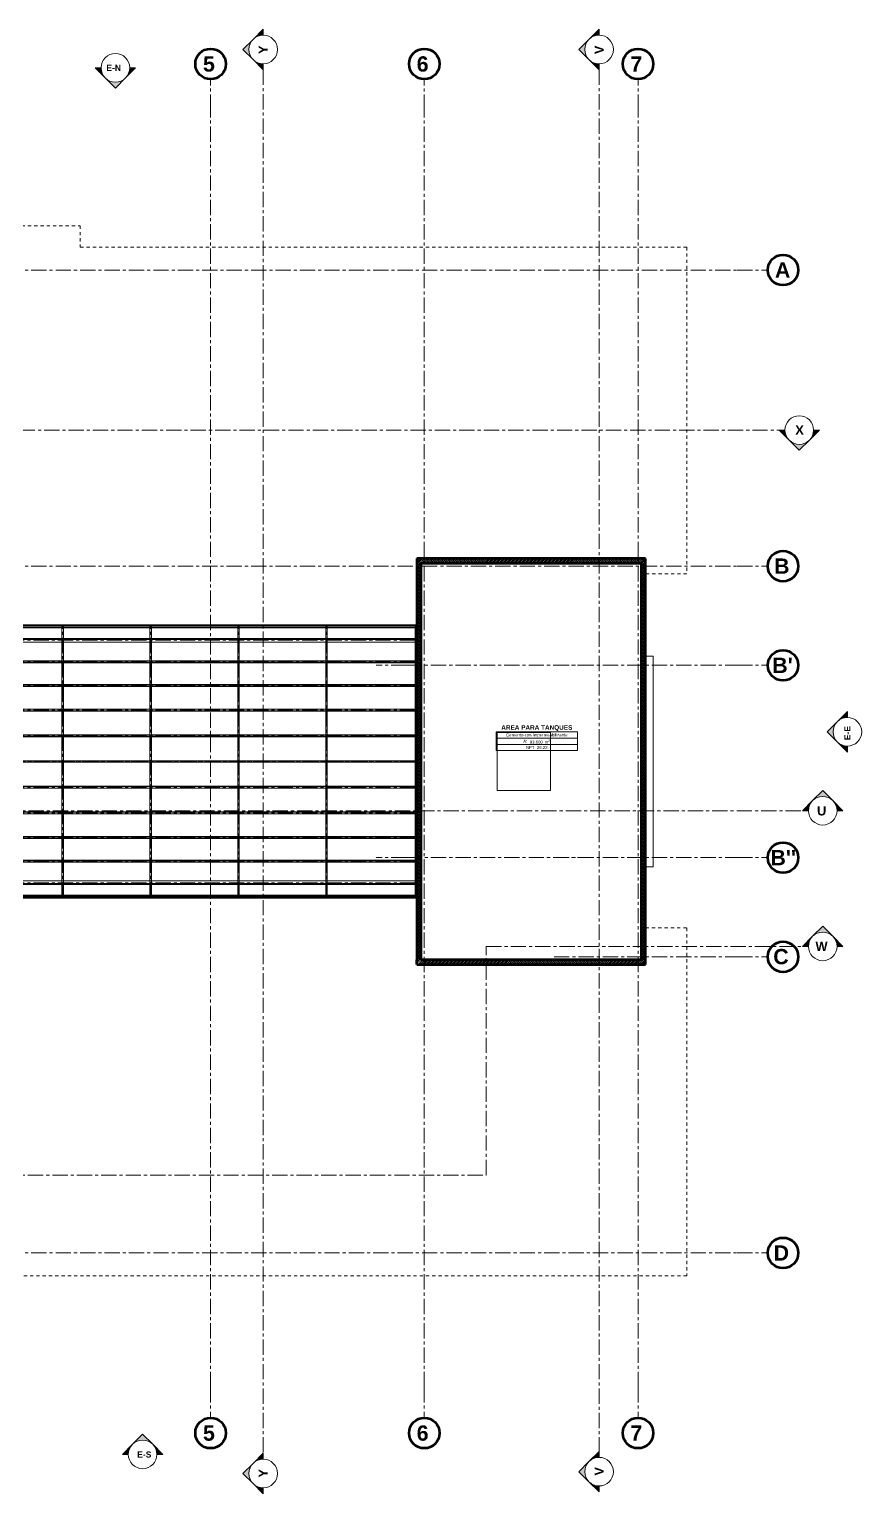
# Model space of a CAD drawing. Header units: inches. Extents: x -19 to 5698, y -728 to 92.
# Drawn here: x 585.14 to 612.41, y -0.44 to 47.54 of the extents above; entities that cross this region are included whole.
import ezdxf

# ---------------------------------------------------------------- set-up
doc = ezdxf.new("R2010")
doc.units = ezdxf.units.IN
doc.header["$MEASUREMENT"] = 0
doc.set_wipeout_variables(frame=1)
for name, pattern in [('Línea Oculta', [0.195611, 0.141111, -0.0545]), ('Oculto', [0.15875, 0.105833, -0.052917]), ('Punto & Raya', [0.65, 0.5, -0.075, 0, -0.075]), ('Wipeout_Contour', [1, 0, -1])]:
    doc.linetypes.add(name, pattern=pattern)
for name, color, linetype in [('02 _ ARQ _ ALB _ Ejes Generales', 251, 'Continuous'), ('02 _ ARQ _ ZON _ Espacio.3D', 7, 'Continuous'), ('08 _ STR _ EXT _ 07 Losa Aligerada', 7, 'Continuous'), ('Dibujo 2D - General', 7, 'Continuous'), ('Estructura - 04 MURO', 7, 'Continuous'), ('Interior - Mobiliario', 7, 'Continuous'), ('Marcador - Alzados', 7, 'Continuous'), ('Marcador - Secciones', 7, 'Continuous')]:
    doc.layers.add(name, color=color, linetype=linetype)
doc.styles.add('Estilo_Generado_1', font='swisseb.ttf')
doc.styles.add('Estilo_Generado_7', font='swisse.ttf')
pattern_1 = [(45, (553.760454, 2e-08), (-0.030052038, 0.030052038), [])]

msp = doc.modelspace()

# ---------------------------------------------------------------- hatches: boundary and pattern name
at = {"layer": 'Marcador - Alzados', "linetype": 'Continuous', "lineweight": 13}
for points in [[(587.3001, 46.2735), (587.6313, 45.9423, -0.1989124), (587.4941, 46.2735)], [(588.6251, 46.2735), (588.431, 46.2735, -0.1989124), (588.2938, 45.9423)], [(587.6313, 45.9423), (587.9626, 45.611), (588.2938, 45.9423, -0.4142136)], [(611.9391, 25.1844), (611.6079, 24.8532, -0.1989124), (611.9391, 24.9904)], [(611.6079, 24.8532), (611.2766, 24.5219), (611.6079, 24.1907, -0.4142136)], [(611.9391, 23.8594), (611.9391, 24.0535, -0.1989124), (611.6079, 24.1907)], [(588.5212, 1.1812, -0.4142136), (589.1837, 1.1812), (588.8525, 1.5124)], [(588.19, 0.8499), (588.384, 0.8499, -0.1989124), (588.5212, 1.1812)], [(589.515, 0.8499), (589.1837, 1.1812, -0.1989124), (589.3209, 0.8499)]]:
    msp.add_hatch(color=7, dxfattribs=at).paths.add_polyline_path(points)
at = {"layer": 'Marcador - Secciones', "linetype": 'Continuous', "lineweight": 13}
for points in [[(592.8029, 47.5361), (592.4717, 47.2048, -0.1989124), (592.8029, 47.342)], [(603.8059, 47.5361), (603.4746, 47.2048, -0.1989124), (603.8059, 47.342)], [(592.4717, 47.2048), (592.1404, 46.8736), (592.4717, 46.5423, -0.4142136)], [(603.4746, 47.2048), (603.1434, 46.8736), (603.4746, 46.5423, -0.4142136)], [(592.8029, 46.2111), (592.8029, 46.4051, -0.1989124), (592.4717, 46.5423)], [(603.8059, 46.2111), (603.8059, 46.4051, -0.1989124), (603.4746, 46.5423)], [(609.7007, 34.4067), (610.0319, 34.0755, -0.1989124), (609.8947, 34.4067)], [(610.6944, 34.0755, -0.4142136), (610.0319, 34.0755), (610.3632, 33.7442)], [(611.0257, 34.4067), (610.8317, 34.4067, -0.1989124), (610.6944, 34.0755)], [(611.4614, 22.2679), (611.1301, 22.5992), (610.7989, 22.2679, -0.4142136)], [(610.4676, 21.9367), (610.6617, 21.9367, -0.1989124), (610.7989, 22.2679)], [(611.7926, 21.9367), (611.4614, 22.2679, -0.1989124), (611.5986, 21.9367)], [(610.4676, 17.4928), (610.6617, 17.4928, -0.1989124), (610.7989, 17.824)], [(611.4614, 17.824), (611.1301, 18.1553), (610.7989, 17.824, -0.4142136)], [(611.7926, 17.4928), (611.4614, 17.824, -0.1989124), (611.5986, 17.4928)], [(592.4717, -0.1059, -0.4142136), (592.4717, 0.5566), (592.1404, 0.2253)], [(592.8029, 0.8878), (592.4717, 0.5566, -0.1989124), (592.8029, 0.6938)], [(603.4746, -0.0466, -0.4142136), (603.4746, 0.6159), (603.1434, 0.2847)], [(603.8059, 0.9472), (603.4746, 0.6159, -0.1989124), (603.8059, 0.7531)], [(592.8029, -0.4372), (592.8029, -0.2431, -0.1989124), (592.4717, -0.1059)], [(603.8059, -0.3778), (603.8059, -0.1838, -0.1989124), (603.4746, -0.0466)]]:
    msp.add_hatch(color=7, dxfattribs=at).paths.add_polyline_path(points)

# ---------------------------------------------------------------- linework, layer by layer
at = {"layer": '02 _ ARQ _ ALB _ Ejes Generales', "color": 251, "linetype": 'Punto & Raya', "lineweight": 13, "true_color": 0x636466}
for p, q in [((591.0804, 44.9), (591.0804, 45.9)), ((598.0804, 44.9), (598.0804, 45.9)), ((605.0804, 44.9), (605.0804, 45.9)), ((591.0804, 3.05), (591.0804, 44.9)), ((559.6059, 39.65), (608.3304, 39.65)), ((608.3304, 39.65), (609.3304, 39.65)), ((608.3304, 29.95), (609.3304, 29.95)), ((597.4989, 26.7), (596.4989, 26.7)), ((608.3304, 26.7), (609.3304, 26.7)), ((597.4989, 20.4), (596.4989, 20.4)), ((608.3304, 20.4), (609.3304, 20.4)), ((608.3304, 17.15), (609.3304, 17.15)), ((559.6059, 7.45), (608.3304, 7.45)), ((608.3304, 7.45), (609.3304, 7.45)), ((591.0804, 3.05), (591.0804, 2.05)), ((598.0804, 3.05), (598.0804, 2.05)), ((605.0804, 3.05), (605.0804, 2.05))]:
    msp.add_line(p, q, dxfattribs=at)
at = {"layer": '02 _ ARQ _ ALB _ Ejes Generales', "color": 7, "linetype": 'Continuous', "lineweight": 60}
for centre in [(591.0804, 46.4), (598.0804, 46.4), (605.0804, 46.4), (609.8304, 39.65), (609.8304, 29.95), (609.8304, 26.7), (609.8304, 20.4), (609.8304, 17.15), (609.8304, 7.45), (591.0804, 1.55), (598.0804, 1.55), (605.0804, 1.55)]:
    msp.add_circle(centre, 0.5, dxfattribs=at)
at = {"layer": '02 _ ARQ _ ZON _ Espacio.3D', "color": 251, "linetype": 'Continuous', "lineweight": 13}
for p, q in [((603.0949, 24.5188), (600.4357, 24.5188)), ((600.4357, 24.5188), (600.4357, 23.9081)), ((600.4357, 24.5188), (603.0949, 24.5188)), ((600.4357, 24.3152), (600.4357, 24.5188)), ((603.0949, 23.9081), (603.0949, 24.5188)), ((603.0949, 24.5188), (603.0949, 24.3152)), ((603.0949, 24.3152), (600.4357, 24.3152)), ((600.4357, 24.3152), (603.0949, 24.3152)), ((600.4357, 24.1117), (600.4357, 24.3152)), ((603.0949, 24.1117), (600.4357, 24.1117)), ((600.4357, 24.1117), (603.0949, 24.1117)), ((600.4357, 23.9081), (600.4357, 24.1117)), ((603.0949, 24.3152), (603.0949, 24.1117)), ((603.0949, 24.1117), (603.0949, 23.9081)), ((600.4357, 23.9081), (603.0949, 23.9081)), ((603.0949, 23.9081), (600.4357, 23.9081))]:
    msp.add_line(p, q, dxfattribs=at)
at = {"layer": '02 _ ARQ _ ZON _ Espacio.3D', "color": 254, "linetype": 'Continuous', "lineweight": 0, "flags": 128}
msp.add_lwpolyline([(597.9804, 30.05), (597.9804, 17.05), (605.1804, 17.05), (605.1804, 30.05)], close=True, dxfattribs=at)
at = {"layer": '08 _ STR _ EXT _ 07 Losa Aligerada', "color": 7, "linetype": 'Continuous', "lineweight": 18, "flags": 128}
msp.add_lwpolyline([(597.8304, 16.9), (605.3304, 16.9), (605.3304, 20.1), (605.5804, 20.1), (605.5804, 27), (605.3304, 27), (605.3304, 30.2), (597.8304, 30.2)], close=True, dxfattribs=at)
at = {"layer": 'Interior - Mobiliario', "color": 251, "linetype": 'Continuous', "lineweight": 13}
for p, q in [((586.2104, 19.1), (586.2104, 27.9998)), ((586.2104, 27.9998), (586.2604, 27.9998)), ((586.2604, 27.9998), (586.2604, 19.1)), ((589.0904, 19.1), (589.0904, 27.9998)), ((589.0904, 27.9998), (589.1404, 27.9998)), ((589.1404, 27.9998), (589.1404, 19.1)), ((591.9704, 19.1), (591.9704, 27.9998)), ((591.9704, 27.9998), (592.0204, 27.9998)), ((592.0204, 27.9998), (592.0204, 19.1)), ((594.8504, 19.1), (594.8504, 27.9998)), ((594.8504, 27.9998), (594.9004, 27.9998)), ((594.9004, 27.9998), (594.9004, 19.1)), ((586.2604, 19.1), (586.2104, 19.1)), ((589.1404, 19.1), (589.0904, 19.1)), ((592.0204, 19.1), (591.9704, 19.1)), ((594.9004, 19.1), (594.8504, 19.1))]:
    msp.add_line(p, q, dxfattribs=at)
at = {"layer": 'Interior - Mobiliario', "color": 251, "linetype": 'Punto & Raya', "lineweight": 13}
for p, q in [((586.2354, 19.1), (586.2354, 27.9998)), ((589.1154, 19.1), (589.1154, 27.9998)), ((591.9954, 19.1), (591.9954, 27.9998)), ((594.8754, 19.1), (594.8754, 27.9998))]:
    msp.add_line(p, q, dxfattribs=at)
at = {"layer": 'Interior - Mobiliario', "color": 162, "linetype": 'Continuous', "lineweight": 20, "flags": 128}
msp.add_lwpolyline([(600.4705, 24.499), (600.4705, 22.601), (602.2105, 22.601), (602.2105, 24.499)], close=True, dxfattribs=at)
at = {"layer": 'Marcador - Alzados', "color": 7, "linetype": 'Continuous', "lineweight": 13, "flags": 128}
for points in [[(587.3001, 46.2735), (587.4941, 46.2735, 0.1989124), (587.6313, 45.9423)], [(588.6251, 46.2735), (588.431, 46.2735, -0.1989124), (588.2938, 45.9423)], [(587.6313, 45.9423, 0.4142136), (588.2938, 45.9423), (587.9626, 45.611)], [(611.9391, 25.1844), (611.9391, 24.9904, 0.1989124), (611.6079, 24.8532)], [(611.6079, 24.8532, 0.4142136), (611.6079, 24.1907), (611.2766, 24.5219)], [(611.9391, 23.8594), (611.9391, 24.0535, -0.1989124), (611.6079, 24.1907)], [(588.5212, 1.1812, -0.4142136), (589.1837, 1.1812), (588.8525, 1.5124)], [(588.19, 0.8499), (588.384, 0.8499, -0.1989124), (588.5212, 1.1812)], [(589.515, 0.8499), (589.3209, 0.8499, 0.1989124), (589.1837, 1.1812)]]:
    msp.add_lwpolyline(points, format="xyb", close=True, dxfattribs=at)
at = {"layer": 'Marcador - Alzados', "color": 7, "linetype": 'Continuous', "lineweight": 13}
for centre in [(587.9626, 46.2735), (611.9391, 24.5219), (588.8525, 0.8499)]:
    msp.add_circle(centre, 0.4685, dxfattribs=at)
at = {"layer": 'Marcador - Secciones', "color": 251, "linetype": 'Punto & Raya', "lineweight": 13, "true_color": 0x636466}
for p, q in [((592.8029, 46.2111), (592.8029, 0.8878)), ((558.4271, 34.4067), (609.7007, 34.4067)), ((558.6988, 10.0018), (600.1111, 10.0018))]:
    msp.add_line(p, q, dxfattribs=at)
at = {"layer": 'Marcador - Secciones', "color": 7, "linetype": 'Continuous', "lineweight": 13, "flags": 128}
for points in [[(592.8029, 47.5361), (592.8029, 47.342, 0.1989124), (592.4717, 47.2048)], [(603.8059, 47.5361), (603.8059, 47.342, 0.1989124), (603.4746, 47.2048)], [(592.4717, 47.2048, 0.4142136), (592.4717, 46.5423), (592.1404, 46.8736)], [(603.4746, 47.2048, 0.4142136), (603.4746, 46.5423), (603.1434, 46.8736)], [(592.8029, 46.2111), (592.8029, 46.4051, -0.1989124), (592.4717, 46.5423)], [(603.8059, 46.2111), (603.8059, 46.4051, -0.1989124), (603.4746, 46.5423)], [(609.7007, 34.4067), (609.8947, 34.4067, 0.1989124), (610.0319, 34.0755)], [(610.6944, 34.0755, -0.4142136), (610.0319, 34.0755), (610.3632, 33.7442)], [(611.0257, 34.4067), (610.8317, 34.4067, -0.1989124), (610.6944, 34.0755)], [(611.4614, 22.2679, 0.4142136), (610.7989, 22.2679), (611.1301, 22.5992)], [(610.4676, 21.9367), (610.6617, 21.9367, -0.1989124), (610.7989, 22.2679)], [(611.7926, 21.9367), (611.5986, 21.9367, 0.1989124), (611.4614, 22.2679)], [(610.4676, 17.4928), (610.6617, 17.4928, -0.1989124), (610.7989, 17.824)], [(611.4614, 17.824, 0.4142136), (610.7989, 17.824), (611.1301, 18.1553)], [(611.7926, 17.4928), (611.5986, 17.4928, 0.1989124), (611.4614, 17.824)], [(592.4717, -0.1059, -0.4142136), (592.4717, 0.5566), (592.1404, 0.2253)], [(592.8029, 0.8878), (592.8029, 0.6938, 0.1989124), (592.4717, 0.5566)], [(603.4746, -0.0466, -0.4142136), (603.4746, 0.6159), (603.1434, 0.2847)], [(603.8059, 0.9472), (603.8059, 0.7531, 0.1989124), (603.4746, 0.6159)], [(592.8029, -0.4372), (592.8029, -0.2431, -0.1989124), (592.4717, -0.1059)], [(603.8059, -0.3778), (603.8059, -0.1838, -0.1989124), (603.4746, -0.0466)]]:
    msp.add_lwpolyline(points, format="xyb", close=True, dxfattribs=at)
at = {"layer": 'Marcador - Secciones', "color": 7, "linetype": 'Continuous', "lineweight": 13}
for centre in [(592.8029, 46.8736), (603.8059, 46.8736), (610.3632, 34.4067), (611.1301, 21.9367), (611.1301, 17.4928), (592.8029, 0.2253), (603.8059, 0.2847)]:
    msp.add_circle(centre, 0.4685, dxfattribs=at)

# ---------------------------------------------------------------- texts
at = {"layer": '02 _ ARQ _ ALB _ Ejes Generales', "color": 7, "lineweight": 30, "char_height": 0.5, "attachment_point": 1, "style": 'Estilo_Generado_1'}
for s, insert in [('\\A1;{\\pql;\\pt0;\\fSwis721 Ex BT|b1|i0|c0|p34;5}', (590.8313, 46.65)), ('\\A1;{\\pql;\\pt0;\\fSwis721 Ex BT|b1|i0|c0|p34;6}', (597.8313, 46.65)), ('\\A1;{\\pql;\\pt0;\\fSwis721 Ex BT|b1|i0|c0|p34;7}', (604.8313, 46.65)), ('\\A1;{\\pql;\\pt0;\\fSwis721 Ex BT|b1|i0|c0|p34;A}', (609.5653, 39.9)), ('\\A1;{\\pql;\\pt0;\\fSwis721 Ex BT|b1|i0|c0|p34;B}', (609.5379, 30.2)), ("\\A1;{\\pql;\\pt0;\\fSwis721 Ex BT|b1|i0|c0|p34;B'}", (609.4784, 26.95)), ("\\A1;{\\pql;\\pt0;\\fSwis721 Ex BT|b1|i0|c0|p34;B''}", (609.419, 20.65)), ('\\A1;{\\pql;\\pt0;\\fSwis721 Ex BT|b1|i0|c0|p34;C}', (609.5104, 17.4081)), ('\\A1;{\\pql;\\pt0;\\fSwis721 Ex BT|b1|i0|c0|p34;D}', (609.5241, 7.7)), ('\\A1;{\\pql;\\pt0;\\fSwis721 Ex BT|b1|i0|c0|p34;5}', (590.8313, 1.8)), ('\\A1;{\\pql;\\pt0;\\fSwis721 Ex BT|b1|i0|c0|p34;6}', (597.8313, 1.8)), ('\\A1;{\\pql;\\pt0;\\fSwis721 Ex BT|b1|i0|c0|p34;7}', (604.8313, 1.8))]:
    msp.add_mtext(s, dxfattribs=dict(at, insert=insert))
at = {"layer": '02 _ ARQ _ ZON _ Espacio.3D', "color": 251, "lineweight": 25, "attachment_point": 2}
for s, insert, char_height, style in [('\\A1;{\\pqc;\\pt0;\\fSwis721 Ex BT|b1|i0|c0|p34;AREA PARA TANQUES}', (601.7653, 24.7387), 0.15, 'Estilo_Generado_1'), ('\\A1;{\\pqc;\\pt0;\\fSwis721 Ex BT|b0|i0|c238|p34;Cemento con Impermeabilizante}', (601.7653, 24.4687), 0.1, 'Estilo_Generado_7'), ('\\A1;{\\pqc;\\pt0;\\fSwis721 Ex BT|b0|i0|c238|p34;A: }', (601.3868, 24.2635), 0.1, 'Estilo_Generado_7'), ('\\A1;{\\pqc;\\pt0;\\fSwis721 Ex BT|b0|i0|c238|p34;NPT  26.23}', (601.7653, 24.0599), 0.1, 'Estilo_Generado_7'), ('\\A1;{\\pqc;\\pt0,0.3;\\fSwis721 Ex BT|b0|i0|c238|p34;93.600\\fSwis721 Ex BT|b0|i0|c238|p34;\\A1{\\H.66x;\\S^  ;}\\fSwis721 Ex BT|b0|i0|c238|p34; m\\fSwis721 Ex BT|b0|i0|c238|p34;\\A1{\\H.66x;\\S2^  ;}}', (601.8632, 24.2635), 0.1, 'Estilo_Generado_7')]:
    msp.add_mtext(s, dxfattribs=dict(at, insert=insert, char_height=char_height, style=style))
at = {"layer": 'Marcador - Alzados', "color": 5, "lineweight": 35, "char_height": 0.2, "style": 'Estilo_Generado_1'}
for s, insert, attachment_point in [('\\A1;{\\pql;\\pt0;\\fSwis721 Ex BT|b1|i0|c0|p34;E-N}', (587.6654, 46.1735), 7), ('\\A1;{\\pqr;\\pt0;\\fSwis721 Ex BT|b1|i0|c0|p34;E-S}', (589.1414, 0.7447), 9)]:
    msp.add_mtext(s, dxfattribs=dict(at, insert=insert, attachment_point=attachment_point))
at = {"layer": 'Marcador - Alzados', "color": 5, "lineweight": 35, "insert": (612.0391, 24.2467), "char_height": 0.2, "attachment_point": 7, "rotation": 90, "style": 'Estilo_Generado_1'}
msp.add_mtext('\\A1;{\\pql;\\pt0;\\fSwis721 Ex BT|b1|i0|c0|p34;E-E}', dxfattribs=at)
at = {"layer": 'Marcador - Secciones', "color": 5, "lineweight": 25, "char_height": 0.3, "rotation": 90, "style": 'Estilo_Generado_1'}
for s, insert, attachment_point in [('\\A1;{\\pql;\\pt0;\\fSwis721 Ex BT|b1|i0|c0|p34;Y}', (592.9529, 46.7268), 7), ('\\A1;{\\pql;\\pt0;\\fSwis721 Ex BT|b1|i0|c0|p34;V}', (603.9559, 46.7227), 7), ('\\A1;{\\pqr;\\pt0;\\fSwis721 Ex BT|b1|i0|c0|p34;Y}', (592.9529, 0.3721), 9), ('\\A1;{\\pqr;\\pt0;\\fSwis721 Ex BT|b1|i0|c0|p34;V}', (603.9559, 0.4355), 9)]:
    msp.add_mtext(s, dxfattribs=dict(at, insert=insert, attachment_point=attachment_point))
at = {"layer": 'Marcador - Secciones', "color": 5, "lineweight": 25, "char_height": 0.3, "style": 'Estilo_Generado_1'}
for s, insert, attachment_point in [('\\A1;{\\pqr;\\pt0;\\fSwis721 Ex BT|b1|i0|c0|p34;X}', (610.5113, 34.2567), 9), ('\\A1;{\\pql;\\pt0;\\fSwis721 Ex BT|b1|i0|c0|p34;U}', (610.945, 21.7788), 7), ('\\A1;{\\pql;\\pt0;\\fSwis721 Ex BT|b1|i0|c0|p34;W}', (610.8942, 17.3428), 7)]:
    msp.add_mtext(s, dxfattribs=dict(at, insert=insert, attachment_point=attachment_point))

# ---------------------------------------------------------------- next in the draw order: wipeouts: each hides what was drawn before it
at = {"color": 254, "linetype": 'Wipeout_Contour', "lineweight": 0, "ltscale": 14606.198461}
msp.add_wipeout([(597.9804, 30.05), (597.8304, 30.2), (597.8304, 30.05)], dxfattribs=at).dxf.layer = 'Estructura - 04 MURO'
at = {"color": 254, "linetype": 'Wipeout_Contour', "lineweight": 0, "ltscale": 14628.255172}
msp.add_wipeout([(605.1804, 30.05), (605.3304, 30.2), (605.1804, 30.2)], dxfattribs=at).dxf.layer = 'Estructura - 04 MURO'
at = {"color": 254, "linetype": 'Wipeout_Contour', "lineweight": 0, "ltscale": 14606.013204}
msp.add_wipeout([(597.8304, 17.05), (597.8304, 16.9), (597.9804, 17.05)], dxfattribs=at).dxf.layer = 'Estructura - 04 MURO'
at = {"color": 254, "linetype": 'Wipeout_Contour', "lineweight": 0, "ltscale": 14627.213093}
msp.add_wipeout([(605.1804, 17.05), (605.3304, 16.9), (605.3304, 17.05)], dxfattribs=at).dxf.layer = 'Estructura - 04 MURO'

# ---------------------------------------------------------------- next in the draw order: hatches: boundary and pattern name
at = {"layer": 'Estructura - 04 MURO', "linetype": 'Continuous', "lineweight": 5}
h = msp.add_hatch(dxfattribs=at)
h.set_pattern_fill('LADRILLO_COMÚN_0002', color=250, style=0, pattern_type=2)
h.set_pattern_definition(pattern_1)
h.paths.add_polyline_path([(597.9804, 30.05), (597.8304, 30.2), (597.8304, 30.05)])
h = msp.add_hatch(dxfattribs=at)
h.set_pattern_fill('LADRILLO_COMÚN_0002', color=250, style=0, pattern_type=2)
h.set_pattern_definition(pattern_1)
h.paths.add_polyline_path([(605.1804, 30.05), (605.3304, 30.2), (605.1804, 30.2)])
h = msp.add_hatch(dxfattribs=at)
h.set_pattern_fill('LADRILLO_COMÚN_0002', color=250, style=0, pattern_type=2)
h.set_pattern_definition(pattern_1)
h.paths.add_polyline_path([(597.8304, 17.05), (597.8304, 16.9), (597.9804, 17.05)])
h = msp.add_hatch(dxfattribs=at)
h.set_pattern_fill('LADRILLO_COMÚN_0002', color=250, style=0, pattern_type=2)
h.set_pattern_definition(pattern_1)
h.paths.add_polyline_path([(605.1804, 17.05), (605.3304, 16.9), (605.3304, 17.05)])

# ---------------------------------------------------------------- next in the draw order: wipeouts: each hides what was drawn before it
at = {"color": 254, "linetype": 'Wipeout_Contour', "lineweight": 0, "ltscale": 14605.1592}
msp.add_wipeout([(597.9804, 17.05), (597.8304, 16.9), (597.9804, 16.9)], dxfattribs=at).dxf.layer = 'Estructura - 04 MURO'

# ---------------------------------------------------------------- next in the draw order: hatches: boundary and pattern name
at = {"layer": 'Estructura - 04 MURO', "linetype": 'Continuous', "lineweight": 5}
h = msp.add_hatch(dxfattribs=at)
h.set_pattern_fill('LADRILLO_COMÚN_0002', color=250, style=0, pattern_type=2)
h.set_pattern_definition(pattern_1)
h.paths.add_polyline_path([(597.9804, 17.05), (597.8304, 16.9), (597.9804, 16.9)])

# ---------------------------------------------------------------- next in the draw order: wipeouts: each hides what was drawn before it
at = {"color": 254, "linetype": 'Wipeout_Contour', "lineweight": 0, "ltscale": 19488.814866}
msp.add_wipeout([(605.1804, 17.05), (597.9804, 17.05), (597.9804, 16.9), (605.1804, 16.9)], dxfattribs=at).dxf.layer = 'Estructura - 04 MURO'

# ---------------------------------------------------------------- next in the draw order: hatches: boundary and pattern name
at = {"layer": 'Estructura - 04 MURO', "linetype": 'Continuous', "lineweight": 5}
h = msp.add_hatch(dxfattribs=at)
h.set_pattern_fill('LADRILLO_COMÚN_0002', color=250, style=0, pattern_type=2)
h.set_pattern_definition(pattern_1)
h.paths.add_polyline_path([(605.1804, 17.05), (597.9804, 17.05), (597.9804, 16.9), (605.1804, 16.9)])

# ---------------------------------------------------------------- next in the draw order: linework, layer by layer
at = {"layer": 'Estructura - 04 MURO', "color": 7, "linetype": 'Continuous', "lineweight": 80, "flags": 128}
msp.add_lwpolyline([(597.8304, 16.9), (597.8304, 17.05)], dxfattribs=at)
at = {"layer": 'Marcador - Secciones', "color": 251, "linetype": 'Punto & Raya', "lineweight": 13, "true_color": 0x636466}
msp.add_line((600.1111, 10.0018), (600.1111, 17.4928), dxfattribs=at)

# ---------------------------------------------------------------- next in the draw order: wipeouts: each hides what was drawn before it
at = {"color": 254, "linetype": 'Wipeout_Contour', "lineweight": 0, "ltscale": 14628.059084}
msp.add_wipeout([(605.1804, 16.9), (605.3304, 16.9), (605.1804, 17.05)], dxfattribs=at).dxf.layer = 'Estructura - 04 MURO'

# ---------------------------------------------------------------- next in the draw order: hatches: boundary and pattern name
at = {"layer": 'Estructura - 04 MURO', "linetype": 'Continuous', "lineweight": 5}
h = msp.add_hatch(dxfattribs=at)
h.set_pattern_fill('LADRILLO_COMÚN_0002', color=250, style=0, pattern_type=2)
h.set_pattern_definition(pattern_1)
h.paths.add_polyline_path([(605.1804, 16.9), (605.3304, 16.9), (605.1804, 17.05)])

# ---------------------------------------------------------------- next in the draw order: linework, layer by layer
at = {"layer": 'Estructura - 04 MURO', "color": 7, "linetype": 'Continuous', "lineweight": 80, "flags": 128}
for points in [[(597.8304, 16.9), (605.3304, 16.9)], [(605.1804, 17.05), (597.9804, 17.05)], [(605.3304, 16.9), (605.3304, 17.05)]]:
    msp.add_lwpolyline(points, dxfattribs=at)

# ---------------------------------------------------------------- next in the draw order: wipeouts: each hides what was drawn before it
at = {"color": 254, "linetype": 'Wipeout_Contour', "lineweight": 0, "ltscale": 19503.641404}
msp.add_wipeout([(605.1804, 30.05), (605.1804, 17.05), (605.3304, 17.05), (605.3304, 30.05)], dxfattribs=at).dxf.layer = 'Estructura - 04 MURO'

# ---------------------------------------------------------------- next in the draw order: hatches: boundary and pattern name
at = {"layer": 'Estructura - 04 MURO', "linetype": 'Continuous', "lineweight": 5}
h = msp.add_hatch(dxfattribs=at)
h.set_pattern_fill('LADRILLO_COMÚN_0002', color=250, style=0, pattern_type=2)
h.set_pattern_definition(pattern_1)
h.paths.add_polyline_path([(605.1804, 30.05), (605.1804, 17.05), (605.3304, 17.05), (605.3304, 30.05)])

# ---------------------------------------------------------------- next in the draw order: linework, layer by layer
at = {"layer": '02 _ ARQ _ ALB _ Ejes Generales', "color": 251, "linetype": 'Punto & Raya', "lineweight": 13, "true_color": 0x636466}
for p, q in [((602.3304, 26.7), (608.3304, 26.7)), ((602.3304, 20.4), (608.3304, 20.4)), ((602.3304, 17.15), (608.3304, 17.15))]:
    msp.add_line(p, q, dxfattribs=at)
at = {"layer": 'Marcador - Secciones', "color": 251, "linetype": 'Punto & Raya', "lineweight": 13, "true_color": 0x636466}
msp.add_line((600.1111, 17.4928), (610.4676, 17.4928), dxfattribs=at)

# ---------------------------------------------------------------- next in the draw order: wipeouts: each hides what was drawn before it
at = {"color": 254, "linetype": 'Wipeout_Contour', "lineweight": 0, "ltscale": 14627.398083}
msp.add_wipeout([(605.1804, 30.05), (605.3304, 30.05), (605.3304, 30.2)], dxfattribs=at).dxf.layer = 'Estructura - 04 MURO'

# ---------------------------------------------------------------- next in the draw order: hatches: boundary and pattern name
at = {"layer": 'Estructura - 04 MURO', "linetype": 'Continuous', "lineweight": 5}
h = msp.add_hatch(dxfattribs=at)
h.set_pattern_fill('LADRILLO_COMÚN_0002', color=250, style=0, pattern_type=2)
h.set_pattern_definition(pattern_1)
h.paths.add_polyline_path([(605.1804, 30.05), (605.3304, 30.05), (605.3304, 30.2)])

# ---------------------------------------------------------------- next in the draw order: linework, layer by layer
at = {"layer": 'Estructura - 04 MURO', "color": 7, "linetype": 'Continuous', "lineweight": 80, "flags": 128}
for points in [[(605.3304, 30.2), (605.1804, 30.2)], [(605.1804, 30.05), (605.1804, 17.05)], [(605.3304, 17.05), (605.3304, 30.2)]]:
    msp.add_lwpolyline(points, dxfattribs=at)

# ---------------------------------------------------------------- next in the draw order: wipeouts: each hides what was drawn before it
at = {"color": 254, "linetype": 'Wipeout_Contour', "lineweight": 0, "ltscale": 19489.069104}
msp.add_wipeout([(597.9804, 30.05), (605.1804, 30.05), (605.1804, 30.2), (597.9804, 30.2)], dxfattribs=at).dxf.layer = 'Estructura - 04 MURO'

# ---------------------------------------------------------------- next in the draw order: hatches: boundary and pattern name
at = {"layer": 'Estructura - 04 MURO', "linetype": 'Continuous', "lineweight": 5}
h = msp.add_hatch(dxfattribs=at)
h.set_pattern_fill('LADRILLO_COMÚN_0002', color=250, style=0, pattern_type=2)
h.set_pattern_definition(pattern_1)
h.paths.add_polyline_path([(597.9804, 30.05), (605.1804, 30.05), (605.1804, 30.2), (597.9804, 30.2)])

# ---------------------------------------------------------------- next in the draw order: linework, layer by layer
at = {"layer": '02 _ ARQ _ ALB _ Ejes Generales', "color": 251, "linetype": 'Punto & Raya', "lineweight": 13, "true_color": 0x636466}
msp.add_line((605.0804, 3.05), (605.0804, 44.9), dxfattribs=at)
at = {"layer": 'Marcador - Secciones', "color": 251, "linetype": 'Punto & Raya', "lineweight": 13, "true_color": 0x636466}
msp.add_line((603.8059, 46.2111), (603.8059, 0.9472), dxfattribs=at)

# ---------------------------------------------------------------- next in the draw order: wipeouts: each hides what was drawn before it
at = {"color": 254, "linetype": 'Wipeout_Contour', "lineweight": 0, "ltscale": 14605.355593}
msp.add_wipeout([(597.9804, 30.2), (597.8304, 30.2), (597.9804, 30.05)], dxfattribs=at).dxf.layer = 'Estructura - 04 MURO'

# ---------------------------------------------------------------- next in the draw order: hatches: boundary and pattern name
at = {"layer": 'Estructura - 04 MURO', "linetype": 'Continuous', "lineweight": 5}
h = msp.add_hatch(dxfattribs=at)
h.set_pattern_fill('LADRILLO_COMÚN_0002', color=250, style=0, pattern_type=2)
h.set_pattern_definition(pattern_1)
h.paths.add_polyline_path([(597.9804, 30.2), (597.8304, 30.2), (597.9804, 30.05)])

# ---------------------------------------------------------------- next in the draw order: linework, layer by layer
at = {"layer": 'Estructura - 04 MURO', "color": 7, "linetype": 'Continuous', "lineweight": 80, "flags": 128}
for points in [[(597.8304, 30.2), (597.8304, 30.05)], [(605.1804, 30.2), (597.8304, 30.2)], [(597.9804, 30.05), (605.1804, 30.05)]]:
    msp.add_lwpolyline(points, dxfattribs=at)

# ---------------------------------------------------------------- next in the draw order: wipeouts: each hides what was drawn before it
at = {"color": 254, "linetype": 'Wipeout_Contour', "lineweight": 0, "ltscale": 19474.241745}
msp.add_wipeout([(597.9804, 17.05), (597.9804, 30.05), (597.8304, 30.05), (597.8304, 17.05)], dxfattribs=at).dxf.layer = 'Estructura - 04 MURO'

# ---------------------------------------------------------------- next in the draw order: hatches: boundary and pattern name
at = {"layer": 'Estructura - 04 MURO', "linetype": 'Continuous', "lineweight": 5}
h = msp.add_hatch(dxfattribs=at)
h.set_pattern_fill('LADRILLO_COMÚN_0002', color=250, style=0, pattern_type=2)
h.set_pattern_definition(pattern_1)
h.paths.add_polyline_path([(597.9804, 17.05), (597.9804, 30.05), (597.8304, 30.05), (597.8304, 17.05)])

# ---------------------------------------------------------------- next in the draw order: linework, layer by layer
at = {"layer": '02 _ ARQ _ ALB _ Ejes Generales', "color": 251, "linetype": 'Punto & Raya', "lineweight": 13, "true_color": 0x636466}
for p, q in [((598.0804, 3.05), (598.0804, 44.9)), ((559.6059, 29.95), (608.3304, 29.95)), ((597.4989, 26.7), (603.4989, 26.7)), ((597.4989, 20.4), (603.4989, 20.4))]:
    msp.add_line(p, q, dxfattribs=at)
at = {"layer": 'Dibujo 2D - General', "color": 7, "linetype": 'Oculto', "lineweight": 13}
msp.add_lwpolyline([(605.3304, 18.1001), (606.6804, 18.1001), (606.6804, 6.7), (577.9591, 6.7), (577.9591, 6), (561.6305, 6), (561.6305, 41.1), (586.8102, 41.1), (586.8102, 40.4), (606.6804, 40.4), (606.6804, 29.7), (605.3305, 29.7)], close=True, dxfattribs=at)
at = {"layer": 'Estructura - 04 MURO', "color": 7, "linetype": 'Continuous', "lineweight": 80, "flags": 128}
for points in [[(597.8304, 30.05), (597.8304, 17.05)], [(597.9804, 17.05), (597.9804, 30.05)]]:
    msp.add_lwpolyline(points, dxfattribs=at)
at = {"layer": 'Interior - Mobiliario', "color": 175, "linetype": 'Continuous', "lineweight": 13}
for p, q in [((597.8304, 28.0309), (574.1404, 28.0309)), ((597.8304, 19.0689), (574.1404, 19.0689))]:
    msp.add_line(p, q, dxfattribs=at)
at = {"layer": 'Interior - Mobiliario', "color": 175, "linetype": 'Línea Oculta', "lineweight": 13}
for p, q in [((597.8304, 28.0247), (574.1404, 28.0247)), ((597.8304, 19.0751), (574.1404, 19.0751))]:
    msp.add_line(p, q, dxfattribs=at)
at = {"layer": 'Interior - Mobiliario', "color": 255, "linetype": 'Continuous', "lineweight": 0}
for p, q in [((597.7783, 27.9998), (574.1404, 27.9998)), ((597.7783, 27.9605), (574.1404, 27.9605)), ((597.7783, 27.9296), (574.1404, 27.9296)), ((597.7783, 27.9605), (597.7783, 27.9998)), ((597.7783, 27.9296), (597.7783, 27.9605)), ((597.7783, 27.5833), (574.1404, 27.5833)), ((597.7783, 27.5418), (574.1404, 27.5418)), ((597.7783, 27.4583), (574.1404, 27.4583)), ((597.7783, 27.5418), (597.7783, 27.5833)), ((597.7783, 27.4583), (597.7783, 27.5418)), ((597.7783, 26.8514), (574.1404, 26.8514)), ((597.7783, 26.8068), (574.1404, 26.8068)), ((597.7783, 26.7841), (574.1404, 26.7841)), ((597.7783, 26.8068), (597.7783, 26.8514)), ((597.7783, 26.7841), (597.7783, 26.8068)), ((597.7783, 26.0739), (574.1404, 26.0739)), ((597.7783, 26.027), (574.1404, 26.027)), ((597.7783, 26.0097), (574.1404, 26.0097)), ((597.7783, 26.027), (597.7783, 26.0739)), ((597.7783, 26.0097), (597.7783, 26.027)), ((597.7783, 25.261), (574.1404, 25.261)), ((597.7783, 25.2124), (574.1404, 25.2124)), ((597.7783, 25.2007), (574.1404, 25.2007)), ((597.7783, 25.2124), (597.7783, 25.261)), ((597.7783, 25.2007), (597.7783, 25.2124)), ((597.7783, 24.4239), (574.1404, 24.4239)), ((597.7783, 24.3742), (574.1404, 24.3742)), ((597.7783, 24.3565), (574.1404, 24.3565)), ((597.7783, 24.3742), (597.7783, 24.4239)), ((597.7783, 24.3565), (597.7783, 24.3742)), ((597.7783, 22.7433), (574.1404, 22.7433)), ((597.7783, 22.7256), (574.1404, 22.7256)), ((597.7783, 22.676), (574.1404, 22.676)), ((597.7783, 22.7433), (597.7783, 22.7256)), ((597.7783, 22.7256), (597.7783, 22.676)), ((597.7783, 21.8991), (574.1404, 21.8991)), ((597.7783, 21.8874), (574.1404, 21.8874)), ((597.7783, 21.8388), (574.1404, 21.8388)), ((597.7783, 21.8991), (597.7783, 21.8874)), ((597.7783, 21.8874), (597.7783, 21.8388)), ((597.7783, 21.0902), (574.1404, 21.0902)), ((597.7783, 21.0728), (574.1404, 21.0728)), ((597.7783, 21.0259), (574.1404, 21.0259)), ((597.7783, 21.0902), (597.7783, 21.0728)), ((597.7783, 21.0728), (597.7783, 21.0259)), ((597.7783, 20.3157), (574.1404, 20.3157)), ((597.7783, 20.293), (574.1404, 20.293)), ((597.7783, 20.2485), (574.1404, 20.2485)), ((597.7783, 20.3157), (597.7783, 20.293)), ((597.7783, 20.293), (597.7783, 20.2485)), ((597.7783, 19.6415), (574.1404, 19.6415)), ((597.7783, 19.558), (574.1404, 19.558)), ((597.7783, 19.5165), (574.1404, 19.5165)), ((597.7783, 19.6415), (597.7783, 19.558)), ((597.7783, 19.558), (597.7783, 19.5165)), ((597.7783, 19.1702), (574.1404, 19.1702)), ((597.7783, 19.1394), (574.1404, 19.1394)), ((597.7783, 19.1), (574.1404, 19.1)), ((597.7783, 19.1702), (597.7783, 19.1394)), ((597.7783, 19.1394), (597.7783, 19.1))]:
    msp.add_line(p, q, dxfattribs=at)
at = {"layer": 'Interior - Mobiliario', "color": 251, "linetype": 'Continuous', "lineweight": 13}
for p, q in [((597.7783, 27.9998), (574.1404, 27.9998)), ((597.7783, 27.9605), (574.1404, 27.9605)), ((597.7783, 27.9296), (574.1404, 27.9296)), ((597.7783, 19.1), (597.7783, 27.9998)), ((597.7783, 27.9998), (597.8283, 27.9998)), ((597.7783, 27.9605), (597.7783, 27.9998)), ((597.7783, 27.9296), (597.7783, 27.9605)), ((597.8283, 27.9998), (597.8283, 19.1)), ((597.7783, 27.5833), (574.1404, 27.5833)), ((597.7783, 27.5418), (574.1404, 27.5418)), ((597.7783, 27.4583), (574.1404, 27.4583)), ((597.7783, 27.5418), (597.7783, 27.5833)), ((597.7783, 27.4583), (597.7783, 27.5418)), ((597.7783, 26.8514), (574.1404, 26.8514)), ((597.7783, 26.8068), (574.1404, 26.8068)), ((597.7783, 26.7841), (574.1404, 26.7841)), ((597.7783, 26.8068), (597.7783, 26.8514)), ((597.7783, 26.7841), (597.7783, 26.8068)), ((597.7783, 26.0739), (574.1404, 26.0739)), ((597.7783, 26.027), (574.1404, 26.027)), ((597.7783, 26.0097), (574.1404, 26.0097)), ((597.7783, 26.027), (597.7783, 26.0739)), ((597.7783, 26.0097), (597.7783, 26.027)), ((597.7783, 25.261), (574.1404, 25.261)), ((597.7783, 25.2124), (574.1404, 25.2124)), ((597.7783, 25.2007), (574.1404, 25.2007)), ((597.7783, 25.2124), (597.7783, 25.261)), ((597.7783, 25.2007), (597.7783, 25.2124)), ((597.7783, 24.4239), (574.1404, 24.4239)), ((597.7783, 24.3742), (574.1404, 24.3742)), ((597.7783, 24.3565), (574.1404, 24.3565)), ((597.7783, 24.3742), (597.7783, 24.4239)), ((597.7783, 24.3565), (597.7783, 24.3742)), ((574.1404, 23.5749), (597.7783, 23.5749)), ((597.7783, 23.5249), (574.1404, 23.5249)), ((597.7783, 23.5749), (597.7783, 23.5249)), ((597.7783, 22.7433), (574.1404, 22.7433)), ((597.7783, 22.7256), (574.1404, 22.7256)), ((597.7783, 22.676), (574.1404, 22.676)), ((597.7783, 22.7433), (597.7783, 22.7256)), ((597.7783, 22.7256), (597.7783, 22.676)), ((597.7783, 21.8991), (574.1404, 21.8991)), ((597.7783, 21.8874), (574.1404, 21.8874)), ((597.7783, 21.8388), (574.1404, 21.8388)), ((597.7783, 21.8991), (597.7783, 21.8874)), ((597.7783, 21.8874), (597.7783, 21.8388)), ((597.7783, 21.0902), (574.1404, 21.0902)), ((597.7783, 21.0728), (574.1404, 21.0728)), ((597.7783, 21.0259), (574.1404, 21.0259)), ((597.7783, 21.0902), (597.7783, 21.0728)), ((597.7783, 21.0728), (597.7783, 21.0259)), ((597.7783, 20.3157), (574.1404, 20.3157)), ((597.7783, 20.293), (574.1404, 20.293)), ((597.7783, 20.2485), (574.1404, 20.2485)), ((597.7783, 20.3157), (597.7783, 20.293)), ((597.7783, 20.293), (597.7783, 20.2485)), ((597.7783, 19.6415), (574.1404, 19.6415)), ((597.7783, 19.558), (574.1404, 19.558)), ((597.7783, 19.5165), (574.1404, 19.5165)), ((597.7783, 19.6415), (597.7783, 19.558)), ((597.7783, 19.558), (597.7783, 19.5165)), ((597.7783, 19.1702), (574.1404, 19.1702)), ((597.7783, 19.1394), (574.1404, 19.1394)), ((597.7783, 19.1), (574.1404, 19.1)), ((597.7783, 19.1702), (597.7783, 19.1394)), ((597.7783, 19.1394), (597.7783, 19.1)), ((597.8283, 19.1), (597.7783, 19.1))]:
    msp.add_line(p, q, dxfattribs=at)
at = {"layer": 'Interior - Mobiliario', "color": 251, "linetype": 'Punto & Raya', "lineweight": 13}
for p, q in [((597.7783, 27.9647), (574.1404, 27.9647)), ((597.8033, 19.1), (597.8033, 27.9998)), ((597.7783, 27.5208), (574.1404, 27.5208)), ((597.7783, 26.8177), (574.1404, 26.8177)), ((597.7783, 26.0418), (574.1404, 26.0418)), ((597.7783, 25.2309), (574.1404, 25.2309)), ((597.7783, 24.3902), (574.1404, 24.3902)), ((597.7783, 23.5499), (574.1404, 23.5499)), ((597.7783, 22.7096), (574.1404, 22.7096)), ((597.7783, 21.869), (574.1404, 21.869)), ((597.7783, 21.058), (574.1404, 21.058)), ((597.7783, 20.2821), (574.1404, 20.2821)), ((597.7783, 19.579), (574.1404, 19.579)), ((597.7783, 19.1351), (574.1404, 19.1351))]:
    msp.add_line(p, q, dxfattribs=at)
at = {"layer": 'Interior - Mobiliario', "color": 97, "linetype": 'Punto & Raya', "lineweight": 13}
msp.add_line((597.8304, 23.5499), (574.1404, 23.5499), dxfattribs=at)
at = {"layer": 'Interior - Mobiliario', "color": 175, "linetype": 'Continuous', "lineweight": 13, "flags": 128}
msp.add_lwpolyline([(597.8304, 19.0689), (574.1404, 19.0689), (574.1404, 28.0309), (597.8304, 28.0309)], close=True, dxfattribs=at)
at = {"layer": 'Marcador - Secciones', "color": 251, "linetype": 'Punto & Raya', "lineweight": 13, "true_color": 0x636466}
msp.add_line((582.713, 21.9367), (610.4676, 21.9367), dxfattribs=at)

doc.saveas('drawing.dxf')
